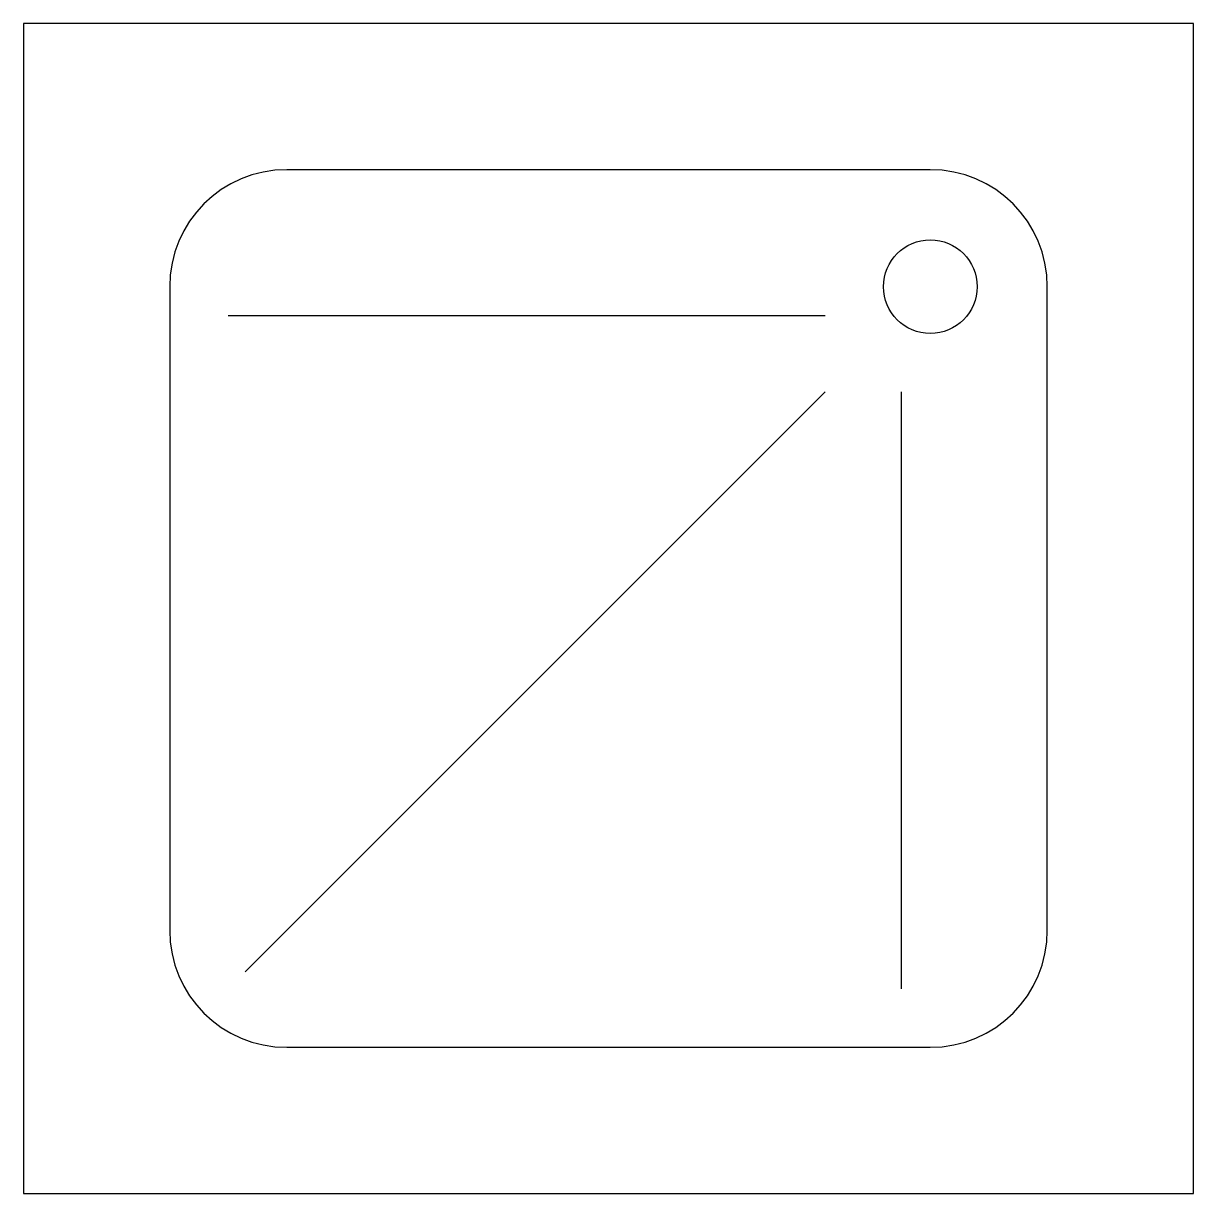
# Model space of a CAD drawing. Extents: x -1 to 0, y -1 to 0.
import ezdxf

# ---------------------------------------------------------------- set-up
doc = ezdxf.new("R2010")
doc.units = 0
doc.layers.add('SN', color=7, linetype='CONTINUOUS')

msp = doc.modelspace()

# ---------------------------------------------------------------- linework, layer by layer
at = {"layer": 'SN', "color": 0}
for p, q in [((-0.3149, -0.2499), (-0.825, -0.2499)), ((-0.3149, -0.3149), (-0.8104, -0.8104)), ((-0.25, -0.3149), (-0.25, -0.825))]:
    msp.add_line(p, q, dxfattribs=at)
msp.add_lwpolyline([(-1, -1), (0, -1), (0, 0), (-1, 0)], close=True, dxfattribs=at)
msp.add_lwpolyline([(-0.775, -0.875), (-0.225, -0.875, 0.41421), (-0.125, -0.775), (-0.125, -0.225, 0.41421), (-0.225, -0.125), (-0.775, -0.125, 0.41421), (-0.875, -0.225), (-0.875, -0.775, 0.41421)], format="xyb", close=True, dxfattribs=at)
msp.add_circle((-0.225, -0.225), 0.04, dxfattribs=at)

doc.saveas('drawing.dxf')
